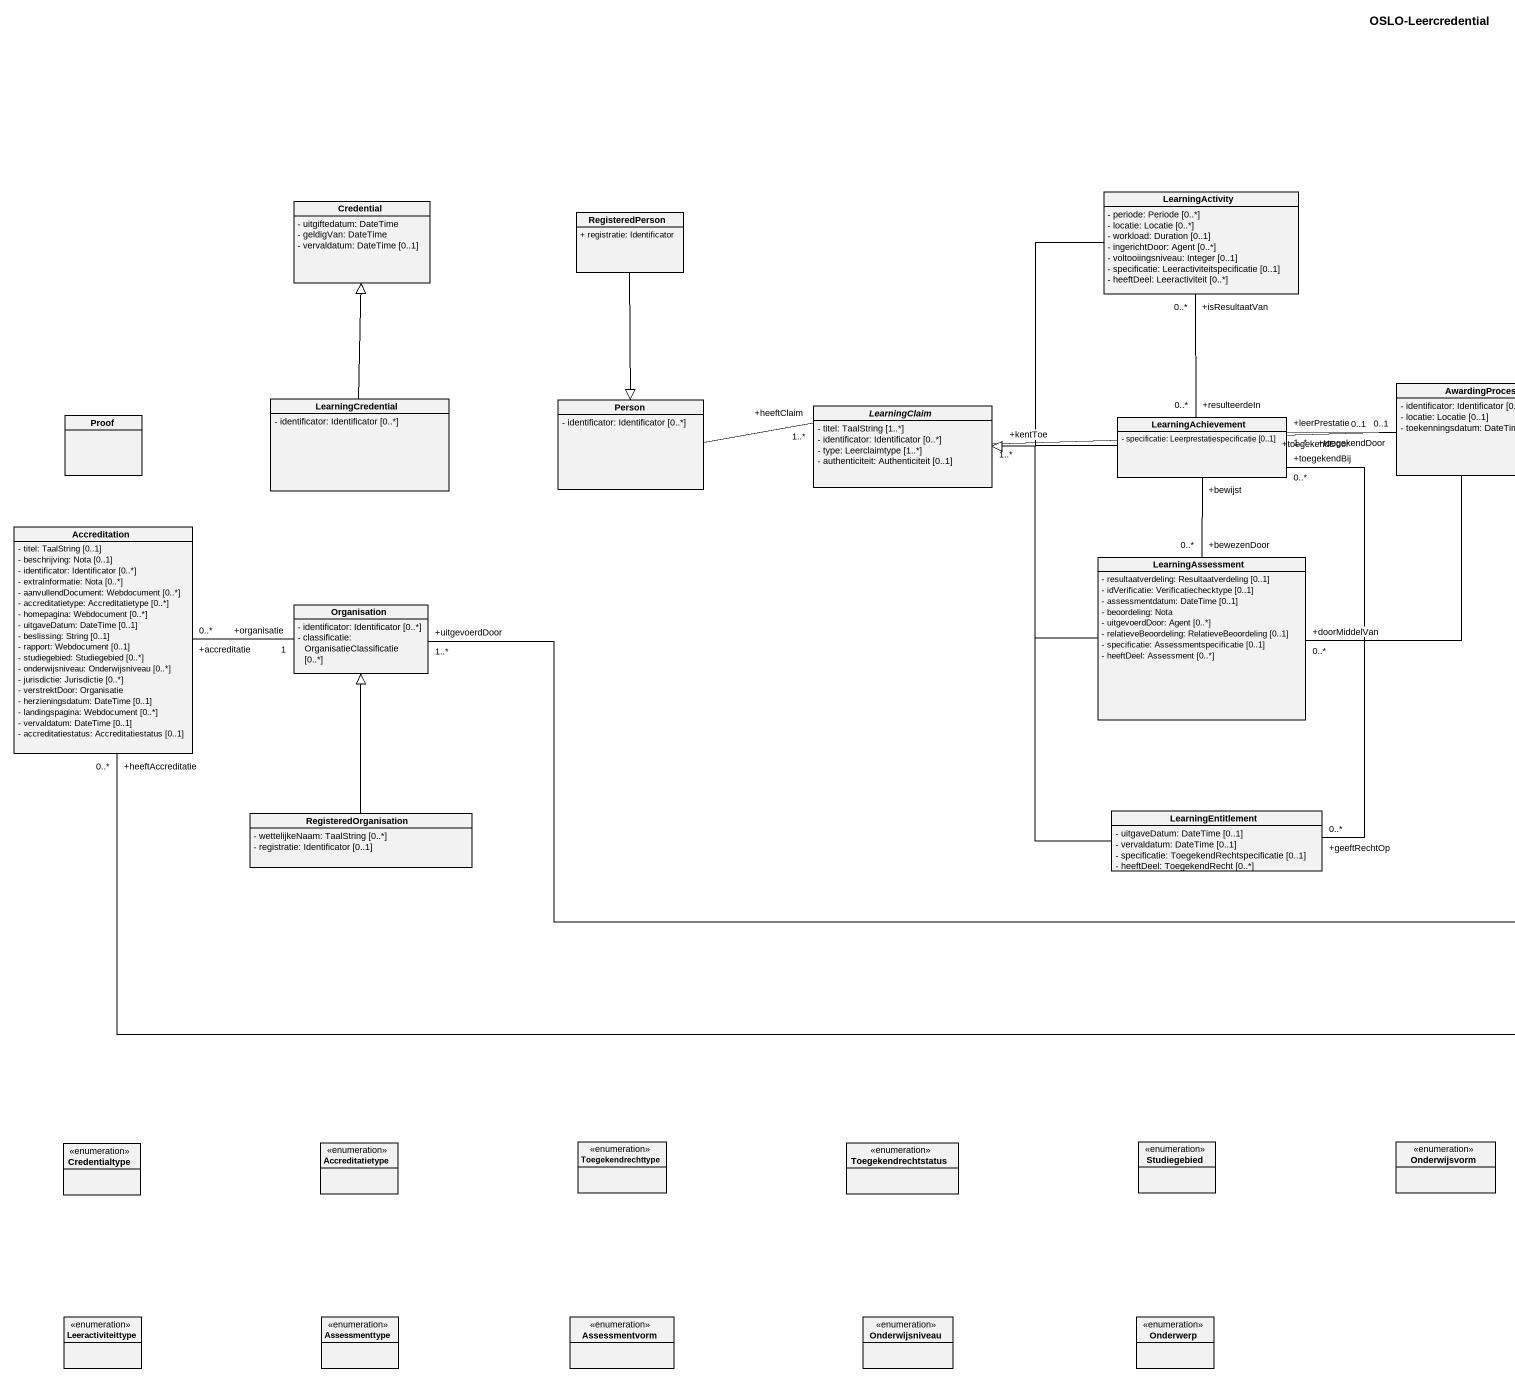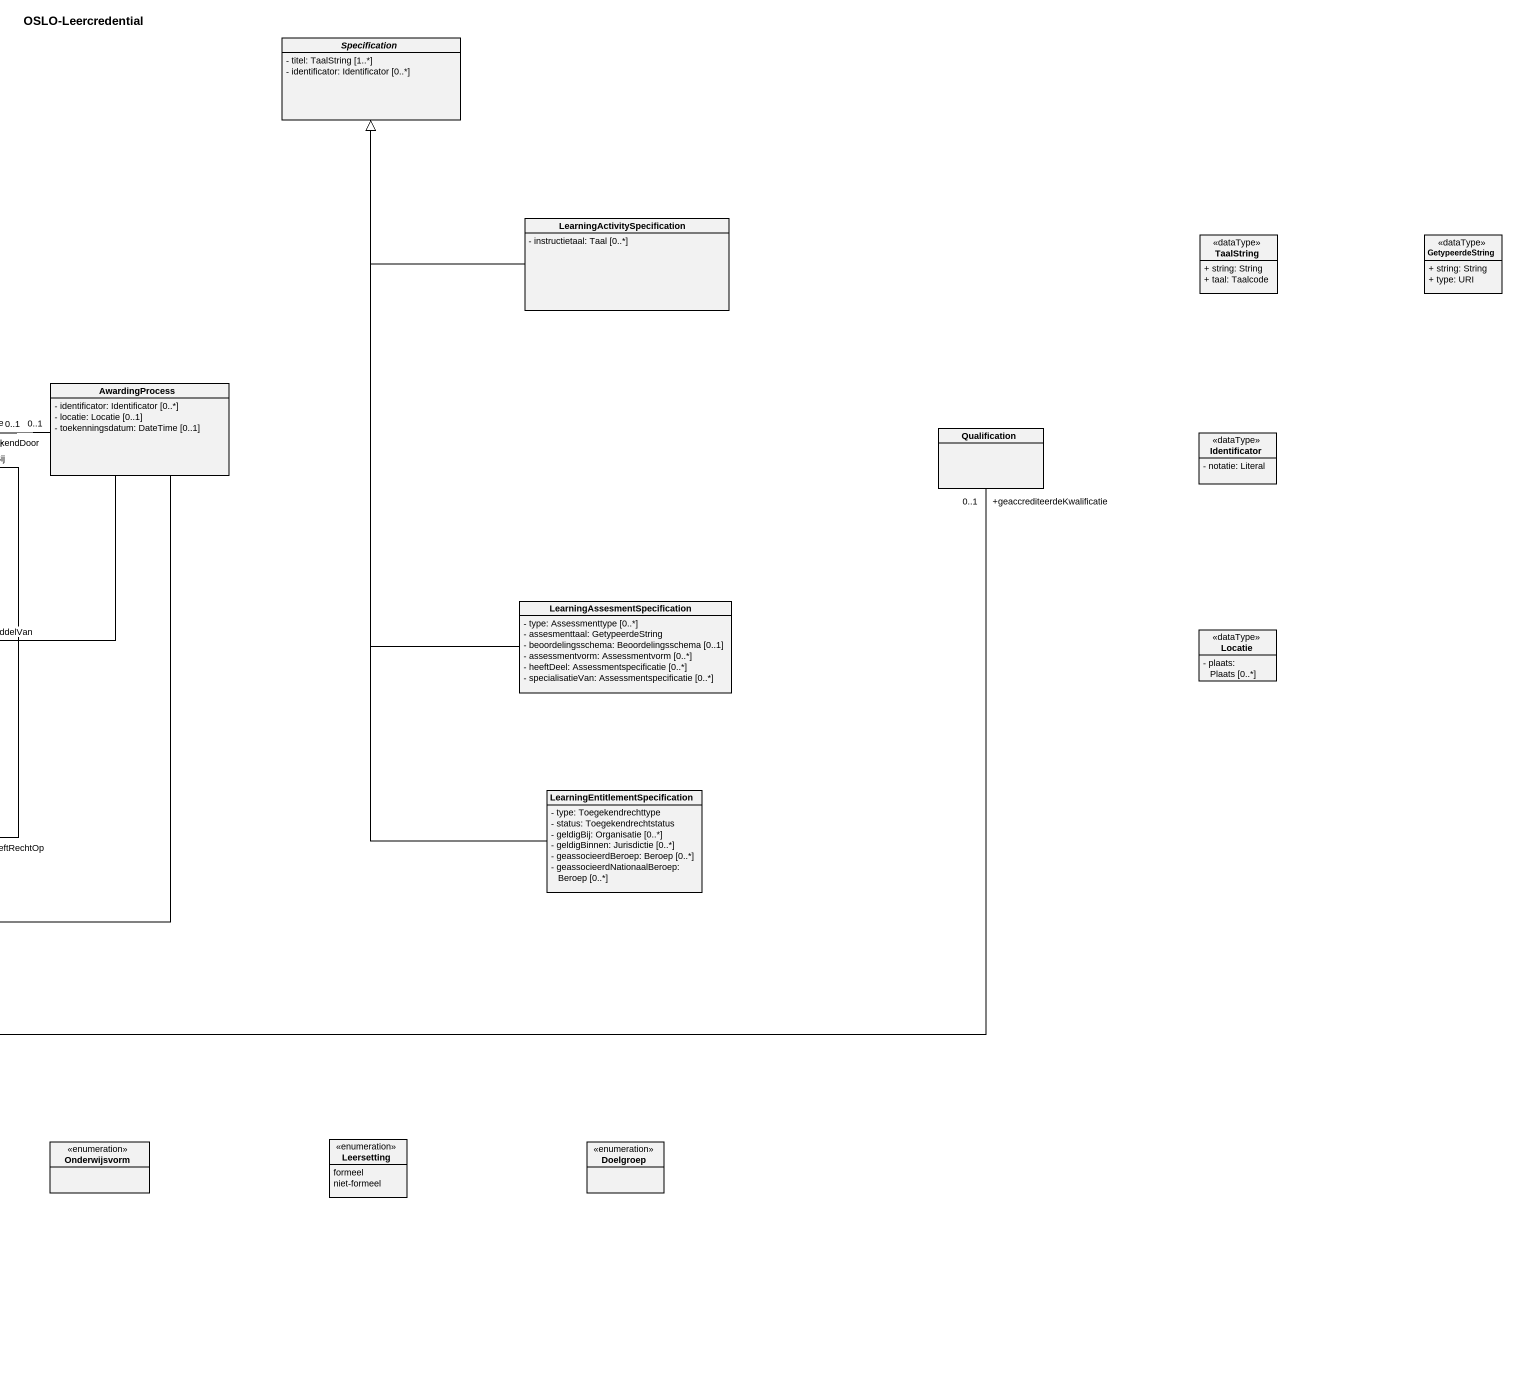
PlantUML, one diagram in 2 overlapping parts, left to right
@startuml
title OSLO-Leercredential
hide circle
hide empty members
skinparam classAttributeIconSize 0
abstract class Specification {
  - titel: TaalString [1..*]
  - identificator: Identificator [0..*]
}
class Credential {
  - uitgiftedatum: DateTime
  - geldigVan: DateTime
  - vervaldatum: DateTime [0..1]
}
class LearningActivity {
  - periode: Periode [0..*]
  - locatie: Locatie [0..*]
  - workload: Duration [0..1]
  - ingerichtDoor: Agent [0..*]
  - voltooiingsniveau: Integer [0..1]
  - specificatie: Leeractiviteitspecificatie [0..1]
  - heeftDeel: Leeractiviteit [0..*]
}
class RegisteredPerson {
  + registratie: Identificator
}
class "LearningActivitySpecification" as LearningActivitySpecificatio {
  - instructietaal: Taal [0..*]
}
class TaalString <<dataType>> {
  + string: String
  + taal: Taalcode
}
class GetypeerdeString <<dataType>> {
  + string: String
  + type: URI
}
class LearningCredential {
  - identificator: Identificator [0..*]
}
class "Person" as Person_ {
  - identificator: Identificator [0..*]
}
class AwardingProcess {
  - identificator: Identificator [0..*]
  - locatie: Locatie [0..1]
  - toekenningsdatum: DateTime [0..1]
}
class Proof
abstract class LearningClaim {
  - titel: TaalString [1..*]
  - identificator: Identificator [0..*]
  - type: Leerclaimtype [1..*]
  - authenticiteit: Authenticiteit [0..1]
}
class LearningAchievement {
  - specificatie: Leerprestatiespecificatie [0..1]
}
class Qualification
class Identificator <<dataType>> {
  - notatie: Literal
}
class Accreditation {
  - titel: TaalString [0..1]
  - beschrijving: Nota [0..1]
  - identificator: Identificator [0..*]
  - extraInformatie: Nota [0..*]
  - aanvullendDocument: Webdocument [0..*]
  - accreditatietype: Accreditatietype [0..*]
  - homepagina: Webdocument [0..*]
  - uitgaveDatum: DateTime [0..1]
  - beslissing: String [0..1]
  - rapport: Webdocument [0..1]
  - studiegebied: Studiegebied [0..*]
  - onderwijsniveau: Onderwijsniveau [0..*]
  - jurisdictie: Jurisdictie [0..*]
  - verstrektDoor: Organisatie
  - herzieningsdatum: DateTime [0..1]
  - landingspagina: Webdocument [0..*]
  - vervaldatum: DateTime [0..1]
  - accreditatiestatus: Accreditatiestatus [0..1]
}
class LearningAssessment {
  - resultaatverdeling: Resultaatverdeling [0..1]
  - idVerificatie: Verificatiechecktype [0..1]
  - assessmentdatum: DateTime [0..1]
  - beoordeling: Nota
  - uitgevoerdDoor: Agent [0..*]
  - relatieveBeoordeling: RelatieveBeoordeling [0..1]
  - specificatie: Assessmentspecificatie [0..1]
  - heeftDeel: Assessment [0..*]
}
class Organisation {
  - identificator: Identificator [0..*]
  - classificatie: OrganisatieClassificatie [0..*]
}
class "LearningAssesmentSpecification" as LearningAssesmentSpecificati {
  - type: Assessmenttype [0..*]
  - assesmenttaal: GetypeerdeString
  - beoordelingsschema: Beoordelingsschema [0..1]
  - assessmentvorm: Assessmentvorm [0..*]
  - heeftDeel: Assessmentspecificatie [0..*]
  - specialisatieVan: Assessmentspecificatie [0..*]
}
class Locatie <<dataType>> {
  - plaats: Plaats [0..*]
}
class "LearningEntitlementSpecification" as LearningEntitlementSpecifica {
  - type: Toegekendrechttype
  - status: Toegekendrechtstatus
  - geldigBij: Organisatie [0..*]
  - geldigBinnen: Jurisdictie [0..*]
  - geassocieerdBeroep: Beroep [0..*]
  - geassocieerdNationaalBeroep: Beroep [0..*]
}
class RegisteredOrganisation {
  - wettelijkeNaam: TaalString [0..*]
  - registratie: Identificator [0..1]
}
class LearningEntitlement {
  - uitgaveDatum: DateTime [0..1]
  - vervaldatum: DateTime [0..1]
  - specificatie: ToegekendRechtspecificatie [0..1]
  - heeftDeel: ToegekendRecht [0..*]
}
enum Leersetting {
  formeel
  niet-formeel
}
enum Credentialtype
enum Accreditatietype
enum Toegekendrechttype
enum Toegekendrechtstatus
enum Studiegebied
enum Onderwijsvorm
enum Doelgroep
enum Leeractiviteittype
enum Assessmenttype
enum Assessmentvorm
enum Onderwijsniveau
enum Onderwerp
LearningActivity --|> LearningClaim
LearningActivity "+isResultaatVan\n0..*" -- "+resulteerdeIn\n0..*" LearningAchievement
RegisteredPerson --|> Person_
LearningActivitySpecificatio -up-|> Specification
LearningCredential -up-|> Credential
Person_ -right- "+heeftClaim\n1..*" LearningClaim
AwardingProcess "+toegekendDoor\n0..1" -left- "+kentToe\n1..*" LearningClaim
AwardingProcess -- "+doorMiddelVan\n0..*" LearningAssessment
AwardingProcess -left- "+uitgevoerdDoor\n1..*" Organisation
LearningAchievement "+leerPrestatie\n1..*" -right- "+toegekendDoor\n0..1" AwardingProcess
LearningAchievement -left-|> LearningClaim
LearningAchievement "+bewijst" -- "+bewezenDoor\n0..*" LearningAssessment
LearningAchievement "+toegekendBij\n0..*" -- "+geeftRechtOp\n0..*" LearningEntitlement
Qualification "+geaccrediteerdeKwalificatie\n0..1" -left- "+heeftAccreditatie\n0..*" Accreditation
LearningAssessment -up-|> LearningClaim
Organisation "+organisatie\n1" -left- "+accreditatie\n0..*" Accreditation
LearningAssesmentSpecificati -up-|> Specification
LearningEntitlementSpecifica -up-|> Specification
RegisteredOrganisation -up-|> Organisation
LearningEntitlement -up-|> LearningClaim
@enduml
